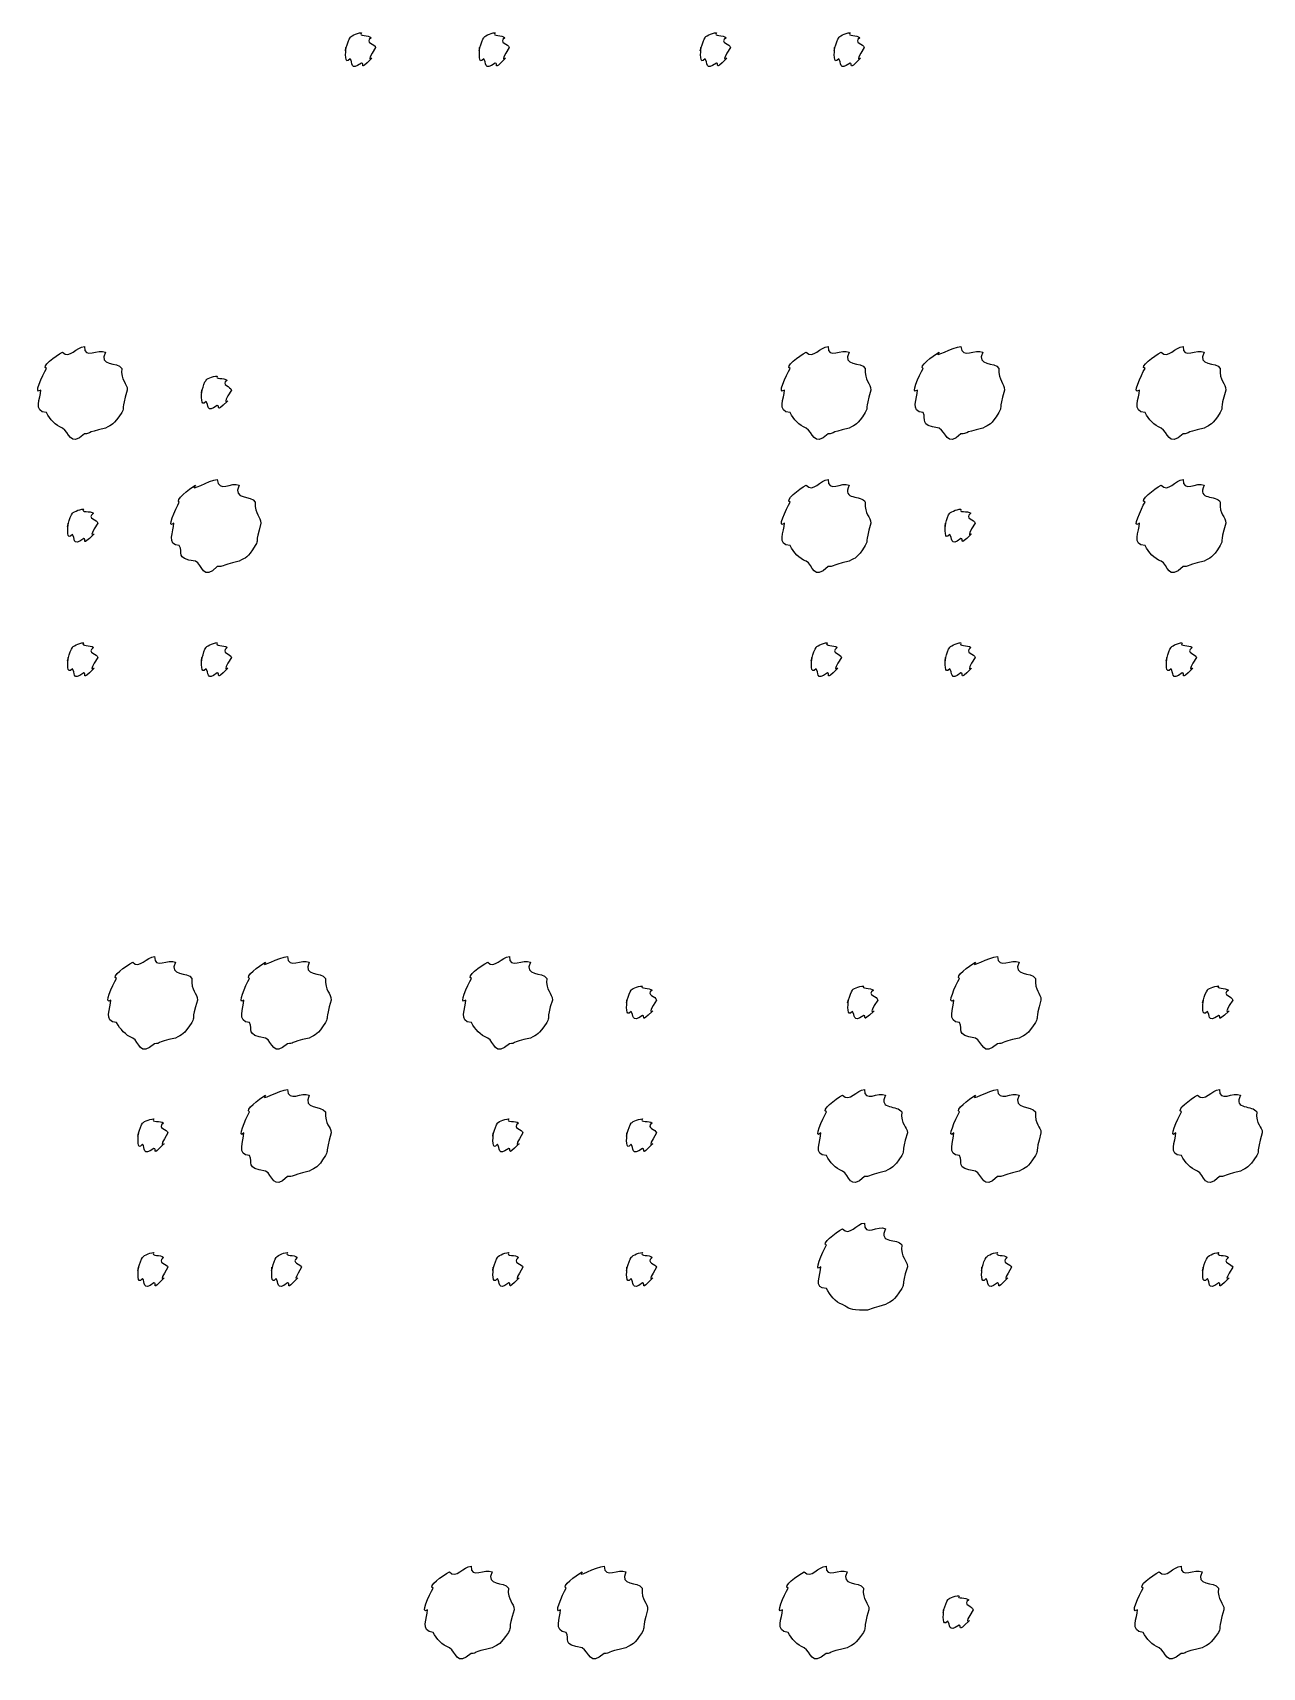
# Model space of a CAD drawing. Header units: millimetres. Extents: x 32 to 178, y 41 to 266.
# Drawn here: x 88.15 to 97.78, y 184.16 to 196.97 of the extents above; entities that cross this region are included whole.
import ezdxf

# ---------------------------------------------------------------- set-up
doc = ezdxf.new("R2010")
doc.units = ezdxf.units.MM
doc.layers.get('0').update_dxf_attribs({"linetype": 'CONTINUOUS'})

msp = doc.modelspace()

# ---------------------------------------------------------------- linework, layer by layer
at = {"color": 0}
for p, q in [((90.7232, 196.969), (90.7232, 196.969)), ((91.7706, 196.969), (91.7706, 196.969)), ((93.5055, 196.969), (93.5055, 196.969)), ((94.5526, 196.969), (94.5526, 196.969)), ((88.5515, 194.509), (88.5515, 194.509)), ((94.3804, 194.509), (94.3804, 194.509)), ((95.4222, 194.509), (95.4222, 194.509)), ((97.1628, 194.509), (97.1628, 194.509)), ((89.5932, 194.277), (89.5932, 194.277)), ((89.5932, 193.467), (89.5932, 193.467)), ((94.3804, 193.467), (94.3804, 193.467)), ((97.1628, 193.467), (97.1628, 193.467)), ((88.5458, 193.235), (88.5458, 193.235)), ((95.4222, 193.235), (95.4222, 193.235)), ((88.5458, 192.188), (88.5458, 192.188)), ((89.5932, 192.188), (89.5932, 192.188)), ((94.3751, 192.188), (94.3751, 192.188)), ((95.4222, 192.188), (95.4222, 192.188)), ((97.1571, 192.188), (97.1571, 192.188)), ((89.1011, 189.728), (89.1011, 189.728)), ((90.1428, 189.728), (90.1428, 189.728)), ((91.8834, 189.728), (91.8834, 189.728)), ((95.7076, 189.728), (95.7076, 189.728)), ((92.9252, 189.497), (92.9252, 189.497)), ((94.6602, 189.497), (94.6602, 189.497)), ((97.4425, 189.497), (97.4425, 189.497)), ((90.1428, 188.686), (90.1428, 188.686)), ((94.6658, 188.686), (94.6658, 188.686)), ((95.7076, 188.686), (95.7076, 188.686)), ((97.4478, 188.686), (97.4478, 188.686)), ((89.0958, 188.455), (89.0958, 188.455)), ((91.8778, 188.455), (91.8778, 188.455)), ((92.9252, 188.455), (92.9252, 188.455)), ((94.6658, 187.639), (94.6658, 187.639)), ((89.0958, 187.408), (89.0958, 187.408)), ((90.1428, 187.408), (90.1428, 187.408)), ((91.8778, 187.408), (91.8778, 187.408)), ((92.9252, 187.408), (92.9252, 187.408)), ((95.7076, 187.408), (95.7076, 187.408)), ((97.4425, 187.408), (97.4425, 187.408)), ((91.5829, 184.949), (91.5829, 184.949)), ((92.625, 184.949), (92.625, 184.949)), ((94.3652, 184.949), (94.3652, 184.949)), ((97.1476, 184.949), (97.1476, 184.949)), ((95.407, 184.718), (95.407, 184.718))]:
    msp.add_line(p, q, dxfattribs=at)
for points in [[(90.6018, 196.853), (90.5852, 196.77), (90.6127, 196.908), (90.635, 196.93)], [(90.635, 196.93), (90.6293, 196.935), (90.6861, 196.969), (90.7232, 196.969)], [(90.7232, 196.969), (90.6956, 196.935), (90.7782, 196.955), (90.8004, 196.93)], [(90.8004, 196.93), (90.7397, 196.887), (90.8332, 196.882), (90.8332, 196.853)], [(91.6492, 196.853), (91.6354, 196.77), (91.6601, 196.908), (91.6824, 196.93)], [(91.6824, 196.93), (91.6795, 196.935), (91.7332, 196.969), (91.7706, 196.969)], [(91.7706, 196.969), (91.7455, 196.935), (91.8256, 196.955), (91.8475, 196.93)], [(91.8475, 196.93), (91.7896, 196.887), (91.8806, 196.882), (91.8806, 196.853)], [(93.3842, 196.853), (93.3676, 196.77), (93.3951, 196.908), (93.4173, 196.93)], [(93.4173, 196.93), (93.4117, 196.935), (93.4681, 196.969), (93.5055, 196.969)], [(93.5055, 196.969), (93.478, 196.935), (93.5605, 196.955), (93.5824, 196.93)], [(93.5824, 196.93), (93.5221, 196.887), (93.6156, 196.882), (93.6156, 196.853)], [(94.4316, 196.853), (94.4178, 196.77), (94.4425, 196.908), (94.4644, 196.93)], [(94.4644, 196.93), (94.4619, 196.935), (94.5155, 196.969), (94.5526, 196.969)], [(94.5526, 196.969), (94.5279, 196.935), (94.6079, 196.955), (94.6298, 196.93)], [(94.6298, 196.93), (94.572, 196.887), (94.663, 196.882), (94.663, 196.853)], [(90.635, 196.765), (90.5852, 196.707), (90.6018, 196.82), (90.6018, 196.853)], [(90.8332, 196.853), (90.7397, 196.707), (90.8223, 196.789), (90.8004, 196.765)], [(91.6824, 196.765), (91.6354, 196.707), (91.6492, 196.82), (91.6492, 196.853)], [(91.8806, 196.853), (91.7896, 196.707), (91.8697, 196.789), (91.8475, 196.765)], [(93.4173, 196.765), (93.3676, 196.707), (93.3842, 196.82), (93.3842, 196.853)], [(93.6156, 196.853), (93.5221, 196.707), (93.6046, 196.789), (93.5824, 196.765)], [(94.4644, 196.765), (94.4178, 196.707), (94.4316, 196.82), (94.4316, 196.853)], [(94.663, 196.853), (94.572, 196.707), (94.652, 196.789), (94.6298, 196.765)], [(90.7232, 196.731), (90.6293, 196.66), (90.6568, 196.742), (90.635, 196.765)], [(90.8004, 196.765), (90.6956, 196.66), (90.7521, 196.731), (90.7232, 196.731)], [(91.7706, 196.731), (91.6795, 196.66), (91.7042, 196.742), (91.6824, 196.765)], [(91.8475, 196.765), (91.7455, 196.66), (91.7995, 196.731), (91.7706, 196.731)], [(93.5055, 196.731), (93.4117, 196.66), (93.4392, 196.742), (93.4173, 196.765)], [(93.5824, 196.765), (93.478, 196.66), (93.5344, 196.731), (93.5055, 196.731)], [(94.5526, 196.731), (94.4619, 196.66), (94.4866, 196.742), (94.4644, 196.765)], [(94.6298, 196.765), (94.5279, 196.66), (94.5815, 196.731), (94.5526, 196.731)], [(88.3804, 194.465), (88.4329, 194.407), (88.4922, 194.509), (88.5515, 194.509)], [(88.5515, 194.509), (88.5472, 194.407), (88.6615, 194.493), (88.7166, 194.465)], [(94.2097, 194.465), (94.2619, 194.407), (94.3211, 194.509), (94.3804, 194.509)], [(94.3804, 194.509), (94.3762, 194.407), (94.4908, 194.493), (94.5459, 194.465)], [(95.2514, 194.465), (95.1921, 194.407), (95.3629, 194.509), (95.4222, 194.509)], [(95.4222, 194.509), (95.4278, 194.407), (95.5379, 194.493), (95.5933, 194.465)], [(96.992, 194.465), (97.0442, 194.407), (97.1035, 194.509), (97.1628, 194.509)], [(97.1628, 194.509), (97.1585, 194.407), (97.2728, 194.493), (97.3282, 194.465)], [(88.2537, 194.338), (88.2054, 194.349), (88.3253, 194.434), (88.3804, 194.465)], [(88.7166, 194.465), (88.6576, 194.349), (88.8132, 194.393), (88.8436, 194.338)], [(94.0827, 194.338), (94.0347, 194.349), (94.1546, 194.434), (94.2097, 194.465)], [(94.5459, 194.465), (94.4866, 194.349), (94.6422, 194.393), (94.6725, 194.338)], [(95.1248, 194.338), (95.086, 194.349), (95.1989, 194.434), (95.2514, 194.465)], [(95.5933, 194.465), (95.5379, 194.349), (95.6896, 194.393), (95.7199, 194.338)], [(96.865, 194.338), (96.8167, 194.349), (96.9366, 194.434), (96.992, 194.465)], [(97.3282, 194.465), (97.2689, 194.349), (97.4245, 194.393), (97.4549, 194.338)], [(88.2096, 194.167), (88.1461, 194.12), (88.2234, 194.283), (88.2537, 194.338)], [(88.8436, 194.338), (88.834, 194.239), (88.8877, 194.225), (88.8877, 194.167)], [(89.4719, 194.167), (89.4581, 194.091), (89.4828, 194.222), (89.505, 194.244)], [(89.505, 194.244), (89.5022, 194.253), (89.5558, 194.277), (89.5932, 194.277)], [(89.5932, 194.277), (89.5685, 194.253), (89.6482, 194.266), (89.6705, 194.244)], [(89.6705, 194.244), (89.6126, 194.208), (89.7033, 194.196), (89.7033, 194.167)], [(94.0386, 194.167), (93.9754, 194.12), (94.0523, 194.283), (94.0827, 194.338)], [(94.6725, 194.338), (94.663, 194.239), (94.7166, 194.225), (94.7166, 194.167)], [(95.0807, 194.167), (95.0225, 194.12), (95.0944, 194.283), (95.1248, 194.338)], [(95.7199, 194.338), (95.7143, 194.239), (95.764, 194.225), (95.764, 194.167)], [(96.8209, 194.167), (96.7574, 194.12), (96.8347, 194.283), (96.865, 194.338)], [(97.4549, 194.338), (97.4453, 194.239), (97.499, 194.225), (97.499, 194.167)], [(88.2537, 193.991), (88.1461, 193.999), (88.2096, 194.104), (88.2096, 194.167)], [(88.8877, 194.167), (88.834, 193.999), (88.8725, 194.046), (88.8436, 193.991)], [(89.505, 194.079), (89.4581, 194.025), (89.4719, 194.13), (89.4719, 194.167)], [(89.7033, 194.167), (89.6126, 194.025), (89.6923, 194.101), (89.6705, 194.079)], [(94.0827, 193.991), (93.9754, 193.999), (94.0386, 194.104), (94.0386, 194.167)], [(94.7166, 194.167), (94.663, 193.999), (94.7014, 194.046), (94.6725, 193.991)], [(95.1248, 193.991), (95.0225, 193.999), (95.0807, 194.104), (95.0807, 194.167)], [(95.764, 194.167), (95.7143, 193.999), (95.7488, 194.046), (95.7199, 193.991)], [(96.865, 193.991), (96.7574, 193.999), (96.8209, 194.104), (96.8209, 194.167)], [(97.499, 194.167), (97.4453, 193.999), (97.4838, 194.046), (97.4549, 193.991)], [(88.3804, 193.869), (88.3225, 193.893), (88.2826, 193.938), (88.2537, 193.991)], [(88.8436, 193.991), (88.7748, 193.893), (88.7719, 193.898), (88.7166, 193.869)], [(89.5932, 194.046), (89.5022, 193.981), (89.5269, 194.057), (89.505, 194.079)], [(89.6705, 194.079), (89.5685, 193.981), (89.6221, 194.046), (89.5932, 194.046)], [(94.2097, 193.869), (94.1518, 193.893), (94.1116, 193.938), (94.0827, 193.991)], [(94.6725, 193.991), (94.6037, 193.893), (94.6009, 193.898), (94.5459, 193.869)], [(95.2514, 193.869), (95.086, 193.893), (95.1576, 193.938), (95.1248, 193.991)], [(95.7199, 193.991), (95.655, 193.893), (95.6483, 193.898), (95.5933, 193.869)], [(96.992, 193.869), (96.9338, 193.893), (96.8939, 193.938), (96.865, 193.991)], [(97.4549, 193.991), (97.3861, 193.893), (97.3832, 193.898), (97.3282, 193.869)], [(88.5515, 193.825), (88.4329, 193.716), (88.4357, 193.839), (88.3804, 193.869)], [(88.7166, 193.869), (88.5472, 193.833), (88.6065, 193.825), (88.5515, 193.825)], [(94.3804, 193.825), (94.2619, 193.716), (94.2647, 193.839), (94.2097, 193.869)], [(94.5459, 193.869), (94.3762, 193.833), (94.4354, 193.825), (94.3804, 193.825)], [(95.4222, 193.825), (95.3093, 193.716), (95.3064, 193.839), (95.2514, 193.869)], [(95.5933, 193.869), (95.4278, 193.833), (95.48, 193.825), (95.4222, 193.825)], [(97.1628, 193.825), (97.0442, 193.716), (97.047, 193.839), (96.992, 193.869)], [(97.3282, 193.869), (97.1585, 193.833), (97.2178, 193.825), (97.1628, 193.825)], [(89.4221, 193.423), (89.3632, 193.359), (89.5339, 193.467), (89.5932, 193.467)], [(89.5932, 193.467), (89.5985, 193.359), (89.7089, 193.452), (89.764, 193.423)], [(94.2097, 193.423), (94.2619, 193.359), (94.3211, 193.467), (94.3804, 193.467)], [(94.3804, 193.467), (94.3762, 193.359), (94.4908, 193.452), (94.5459, 193.423)], [(96.992, 193.423), (97.0442, 193.359), (97.1035, 193.467), (97.1628, 193.467)], [(97.1628, 193.467), (97.1585, 193.359), (97.2728, 193.452), (97.3282, 193.423)], [(89.2955, 193.29), (89.257, 193.301), (89.3699, 193.392), (89.4221, 193.423)], [(89.764, 193.423), (89.7089, 193.301), (89.8606, 193.348), (89.891, 193.29)], [(94.0827, 193.29), (94.0347, 193.301), (94.1546, 193.392), (94.2097, 193.423)], [(94.5459, 193.423), (94.4866, 193.301), (94.6422, 193.348), (94.6725, 193.29)], [(96.865, 193.29), (96.8167, 193.301), (96.9366, 193.392), (96.992, 193.423)], [(97.3282, 193.423), (97.2689, 193.301), (97.4245, 193.348), (97.4549, 193.29)], [(88.4576, 193.202), (88.452, 193.205), (88.5088, 193.235), (88.5458, 193.235)], [(88.5458, 193.235), (88.5183, 193.205), (88.6008, 193.225), (88.6231, 193.202)], [(89.2514, 193.125), (89.1935, 193.07), (89.2651, 193.235), (89.2955, 193.29)], [(89.891, 193.29), (89.8853, 193.187), (89.9351, 193.18), (89.9351, 193.125)], [(94.0386, 193.125), (93.9754, 193.07), (94.0523, 193.235), (94.0827, 193.29)], [(94.6725, 193.29), (94.663, 193.187), (94.7166, 193.18), (94.7166, 193.125)], [(95.334, 193.202), (95.3311, 193.205), (95.3851, 193.235), (95.4222, 193.235)], [(95.4222, 193.235), (95.3975, 193.205), (95.4775, 193.225), (95.4994, 193.202)], [(96.8209, 193.125), (96.7574, 193.07), (96.8347, 193.235), (96.865, 193.29)], [(97.4549, 193.29), (97.4453, 193.187), (97.499, 193.18), (97.499, 193.125)], [(88.4245, 193.125), (88.4079, 193.044), (88.4357, 193.18), (88.4576, 193.202)], [(88.4576, 193.037), (88.4079, 192.978), (88.4245, 193.088), (88.4245, 193.125)], [(88.6231, 193.202), (88.5624, 193.161), (88.6562, 193.154), (88.6562, 193.125)], [(88.6562, 193.125), (88.5624, 192.978), (88.6449, 193.059), (88.6231, 193.037)], [(89.2955, 192.949), (89.1935, 192.951), (89.2514, 193.062), (89.2514, 193.125)], [(89.9351, 193.125), (89.8853, 192.951), (89.9199, 193.004), (89.891, 192.949)], [(94.0827, 192.949), (93.9754, 192.951), (94.0386, 193.062), (94.0386, 193.125)], [(94.7166, 193.125), (94.663, 192.951), (94.7014, 193.004), (94.6725, 192.949)], [(95.3011, 193.125), (95.287, 193.044), (95.3121, 193.18), (95.334, 193.202)], [(95.334, 193.037), (95.287, 192.978), (95.3011, 193.088), (95.3011, 193.125)], [(95.4994, 193.202), (95.4416, 193.161), (95.5326, 193.154), (95.5326, 193.125)], [(95.5326, 193.125), (95.4416, 192.978), (95.5216, 193.059), (95.4994, 193.037)], [(96.865, 192.949), (96.7574, 192.951), (96.8209, 193.062), (96.8209, 193.125)], [(97.499, 193.125), (97.4453, 192.951), (97.4838, 193.004), (97.4549, 192.949)], [(88.5458, 193.004), (88.452, 192.933), (88.4798, 193.015), (88.4576, 193.037)], [(88.6231, 193.037), (88.5183, 192.933), (88.5747, 193.004), (88.5458, 193.004)], [(89.4221, 192.828), (89.257, 192.845), (89.3286, 192.896), (89.2955, 192.949)], [(89.891, 192.949), (89.826, 192.845), (89.819, 192.857), (89.764, 192.828)], [(94.2097, 192.828), (94.1518, 192.845), (94.1116, 192.896), (94.0827, 192.949)], [(94.6725, 192.949), (94.6037, 192.845), (94.6009, 192.857), (94.5459, 192.828)], [(95.4222, 193.004), (95.3311, 192.933), (95.3562, 193.015), (95.334, 193.037)], [(95.4994, 193.037), (95.3975, 192.933), (95.4511, 193.004), (95.4222, 193.004)], [(96.992, 192.828), (96.9338, 192.845), (96.8939, 192.896), (96.865, 192.949)], [(97.4549, 192.949), (97.3861, 192.845), (97.3832, 192.857), (97.3282, 192.828)], [(89.5932, 192.784), (89.4803, 192.669), (89.4775, 192.797), (89.4221, 192.828)], [(89.764, 192.828), (89.5985, 192.786), (89.6511, 192.784), (89.5932, 192.784)], [(94.3804, 192.784), (94.2619, 192.669), (94.2647, 192.797), (94.2097, 192.828)], [(94.5459, 192.828), (94.3762, 192.786), (94.4354, 192.784), (94.3804, 192.784)], [(97.1628, 192.784), (97.0442, 192.669), (97.047, 192.797), (96.992, 192.828)], [(97.3282, 192.828), (97.1585, 192.786), (97.2178, 192.784), (97.1628, 192.784)], [(88.4576, 192.15), (88.452, 192.155), (88.5088, 192.188), (88.5458, 192.188)], [(88.5458, 192.188), (88.5183, 192.155), (88.6008, 192.174), (88.6231, 192.15)], [(89.505, 192.15), (89.5022, 192.155), (89.5558, 192.188), (89.5932, 192.188)], [(89.5932, 192.188), (89.5685, 192.155), (89.6482, 192.174), (89.6705, 192.15)], [(94.2869, 192.15), (94.2813, 192.155), (94.3377, 192.188), (94.3751, 192.188)], [(94.3751, 192.188), (94.3472, 192.155), (94.4301, 192.174), (94.452, 192.15)], [(95.334, 192.15), (95.3311, 192.155), (95.3851, 192.188), (95.4222, 192.188)], [(95.4222, 192.188), (95.3975, 192.155), (95.4775, 192.174), (95.4994, 192.15)], [(97.0689, 192.15), (97.0636, 192.155), (97.1201, 192.188), (97.1571, 192.188)], [(97.1571, 192.188), (97.1296, 192.155), (97.2125, 192.174), (97.2344, 192.15)], [(88.4245, 192.072), (88.4079, 191.99), (88.4357, 192.127), (88.4576, 192.15)], [(88.4576, 191.984), (88.4079, 191.926), (88.4245, 192.039), (88.4245, 192.072)], [(88.6231, 192.15), (88.5624, 192.107), (88.6562, 192.101), (88.6562, 192.072)], [(88.6562, 192.072), (88.5624, 191.926), (88.6449, 192.009), (88.6231, 191.984)], [(89.4719, 192.072), (89.4581, 191.99), (89.4828, 192.127), (89.505, 192.15)], [(89.505, 191.984), (89.4581, 191.926), (89.4719, 192.039), (89.4719, 192.072)], [(89.6705, 192.15), (89.6126, 192.107), (89.7033, 192.101), (89.7033, 192.072)], [(89.7033, 192.072), (89.6126, 191.926), (89.6923, 192.009), (89.6705, 191.984)], [(94.2538, 192.072), (94.2372, 191.99), (94.2647, 192.127), (94.2869, 192.15)], [(94.2869, 191.984), (94.2372, 191.926), (94.2538, 192.039), (94.2538, 192.072)], [(94.452, 192.15), (94.3913, 192.107), (94.4852, 192.101), (94.4852, 192.072)], [(94.4852, 192.072), (94.3913, 191.926), (94.4742, 192.009), (94.452, 191.984)], [(95.3011, 192.072), (95.287, 191.99), (95.3121, 192.127), (95.334, 192.15)], [(95.334, 191.984), (95.287, 191.926), (95.3011, 192.039), (95.3011, 192.072)], [(95.4994, 192.15), (95.4416, 192.107), (95.5326, 192.101), (95.5326, 192.072)], [(95.5326, 192.072), (95.4416, 191.926), (95.5216, 192.009), (95.4994, 191.984)], [(97.0361, 192.072), (97.0195, 191.99), (97.047, 192.127), (97.0689, 192.15)], [(97.0689, 191.984), (97.0195, 191.926), (97.0361, 192.039), (97.0361, 192.072)], [(97.2344, 192.15), (97.1737, 192.107), (97.2675, 192.101), (97.2675, 192.072)], [(97.2675, 192.072), (97.1737, 191.926), (97.2566, 192.009), (97.2344, 191.984)], [(88.5458, 191.951), (88.452, 191.879), (88.4798, 191.962), (88.4576, 191.984)], [(88.6231, 191.984), (88.5183, 191.879), (88.5747, 191.951), (88.5458, 191.951)], [(89.5932, 191.951), (89.5022, 191.879), (89.5269, 191.962), (89.505, 191.984)], [(89.6705, 191.984), (89.5685, 191.879), (89.6221, 191.951), (89.5932, 191.951)], [(94.3751, 191.951), (94.2813, 191.879), (94.3088, 191.962), (94.2869, 191.984)], [(94.452, 191.984), (94.3472, 191.879), (94.404, 191.951), (94.3751, 191.951)], [(95.4222, 191.951), (95.3311, 191.879), (95.3562, 191.962), (95.334, 191.984)], [(95.4994, 191.984), (95.3975, 191.879), (95.4511, 191.951), (95.4222, 191.951)], [(97.1571, 191.951), (97.0636, 191.879), (97.0911, 191.962), (97.0689, 191.984)], [(97.2344, 191.984), (97.1296, 191.879), (97.186, 191.951), (97.1571, 191.951)], [(88.8037, 189.557), (88.7554, 189.568), (88.8753, 189.654), (88.9303, 189.684)], [(88.9303, 189.684), (88.9825, 189.626), (89.0418, 189.728), (89.1011, 189.728)], [(89.1011, 189.728), (89.0972, 189.626), (89.2115, 189.713), (89.2665, 189.684)], [(89.2665, 189.684), (89.2073, 189.568), (89.3632, 189.612), (89.3932, 189.557)], [(89.8454, 189.557), (89.8066, 189.568), (89.9199, 189.654), (89.9721, 189.684)], [(89.9721, 189.684), (89.9128, 189.626), (90.0836, 189.728), (90.1428, 189.728)], [(90.1428, 189.728), (90.1485, 189.626), (90.2589, 189.713), (90.3139, 189.684)], [(90.3139, 189.684), (90.2589, 189.568), (90.4102, 189.612), (90.4406, 189.557)], [(91.5857, 189.557), (91.5377, 189.568), (91.6573, 189.654), (91.7127, 189.684)], [(91.7127, 189.684), (91.7649, 189.626), (91.8242, 189.728), (91.8834, 189.728)], [(91.8834, 189.728), (91.8792, 189.626), (91.9939, 189.713), (92.0489, 189.684)], [(92.0489, 189.684), (91.9896, 189.568), (92.1452, 189.612), (92.1755, 189.557)], [(95.4098, 189.557), (95.3714, 189.568), (95.4842, 189.654), (95.5368, 189.684)], [(95.5368, 189.684), (95.4775, 189.626), (95.6483, 189.728), (95.7076, 189.728)], [(95.7076, 189.728), (95.7132, 189.626), (95.8233, 189.713), (95.8783, 189.684)], [(95.8783, 189.684), (95.8233, 189.568), (95.975, 189.612), (96.0053, 189.557)], [(88.7596, 189.387), (88.6961, 189.34), (88.7734, 189.502), (88.8037, 189.557)], [(89.3932, 189.557), (89.3837, 189.458), (89.4373, 189.444), (89.4373, 189.387)], [(89.8013, 189.387), (89.7435, 189.34), (89.8151, 189.502), (89.8454, 189.557)], [(90.4406, 189.557), (90.4353, 189.458), (90.4847, 189.444), (90.4847, 189.387)], [(91.5416, 189.387), (91.4784, 189.34), (91.5554, 189.502), (91.5857, 189.557)], [(92.1755, 189.557), (92.166, 189.458), (92.2196, 189.444), (92.2196, 189.387)], [(92.837, 189.464), (92.8342, 189.472), (92.8882, 189.497), (92.9252, 189.497)], [(92.9252, 189.497), (92.9005, 189.472), (92.9802, 189.486), (93.0025, 189.464)], [(94.572, 189.464), (94.5667, 189.472), (94.6231, 189.497), (94.6602, 189.497)], [(94.6602, 189.497), (94.6326, 189.472), (94.7152, 189.486), (94.7374, 189.464)], [(95.3657, 189.387), (95.3079, 189.34), (95.3795, 189.502), (95.4098, 189.557)], [(96.0053, 189.557), (95.9997, 189.458), (96.0494, 189.444), (96.0494, 189.387)], [(97.3543, 189.464), (97.3487, 189.472), (97.4051, 189.497), (97.4425, 189.497)], [(97.4425, 189.497), (97.415, 189.472), (97.4975, 189.486), (97.5198, 189.464)], [(88.8037, 189.21), (88.6961, 189.218), (88.7596, 189.323), (88.7596, 189.387)], [(89.4373, 189.387), (89.3837, 189.218), (89.4221, 189.265), (89.3932, 189.21)], [(89.8454, 189.21), (89.7435, 189.218), (89.8013, 189.323), (89.8013, 189.387)], [(90.4847, 189.387), (90.4353, 189.218), (90.4695, 189.265), (90.4406, 189.21)], [(91.5857, 189.21), (91.4784, 189.218), (91.5416, 189.323), (91.5416, 189.387)], [(92.2196, 189.387), (92.166, 189.218), (92.2045, 189.265), (92.1755, 189.21)], [(92.8038, 189.387), (92.7901, 189.311), (92.8151, 189.442), (92.837, 189.464)], [(92.837, 189.298), (92.7901, 189.244), (92.8038, 189.349), (92.8038, 189.387)], [(93.0025, 189.464), (92.9446, 189.428), (93.0356, 189.416), (93.0356, 189.387)], [(93.0356, 189.387), (92.9446, 189.244), (93.0243, 189.32), (93.0025, 189.298)], [(94.5388, 189.387), (94.5226, 189.311), (94.5501, 189.442), (94.572, 189.464)], [(94.572, 189.298), (94.5226, 189.244), (94.5388, 189.349), (94.5388, 189.387)], [(94.7374, 189.464), (94.6767, 189.428), (94.7706, 189.416), (94.7706, 189.387)], [(94.7706, 189.387), (94.6767, 189.244), (94.7593, 189.32), (94.7374, 189.298)], [(95.4098, 189.21), (95.3079, 189.218), (95.3657, 189.323), (95.3657, 189.387)], [(96.0494, 189.387), (95.9997, 189.218), (96.0342, 189.265), (96.0053, 189.21)], [(97.3212, 189.387), (97.3046, 189.311), (97.3321, 189.442), (97.3543, 189.464)], [(97.3543, 189.298), (97.3046, 189.244), (97.3212, 189.349), (97.3212, 189.387)], [(97.5198, 189.464), (97.4591, 189.428), (97.5526, 189.416), (97.5526, 189.387)], [(97.5526, 189.387), (97.4591, 189.244), (97.5416, 189.32), (97.5198, 189.298)], [(92.9252, 189.265), (92.8342, 189.2), (92.8592, 189.276), (92.837, 189.298)], [(93.0025, 189.298), (92.9005, 189.2), (92.9541, 189.265), (92.9252, 189.265)], [(94.6602, 189.265), (94.5667, 189.2), (94.5942, 189.276), (94.572, 189.298)], [(94.7374, 189.298), (94.6326, 189.2), (94.6891, 189.265), (94.6602, 189.265)], [(97.4425, 189.265), (97.3487, 189.2), (97.3762, 189.276), (97.3543, 189.298)], [(97.5198, 189.298), (97.415, 189.2), (97.4714, 189.265), (97.4425, 189.265)], [(88.9303, 189.089), (88.8725, 189.112), (88.8326, 189.158), (88.8037, 189.21)], [(89.3932, 189.21), (89.3244, 189.112), (89.3216, 189.118), (89.2665, 189.089)], [(89.9721, 189.089), (89.8066, 189.112), (89.8783, 189.158), (89.8454, 189.21)], [(90.4406, 189.21), (90.376, 189.112), (90.369, 189.118), (90.3139, 189.089)], [(91.7127, 189.089), (91.6548, 189.112), (91.6146, 189.158), (91.5857, 189.21)], [(92.1755, 189.21), (92.1067, 189.112), (92.1039, 189.118), (92.0489, 189.089)], [(95.5368, 189.089), (95.3714, 189.112), (95.443, 189.158), (95.4098, 189.21)], [(96.0053, 189.21), (95.9404, 189.112), (95.9337, 189.118), (95.8783, 189.089)], [(89.1011, 189.045), (88.9825, 188.936), (88.9854, 189.059), (88.9303, 189.089)], [(89.2665, 189.089), (89.0972, 189.053), (89.1565, 189.045), (89.1011, 189.045)], [(90.1428, 189.045), (90.0299, 188.936), (90.0271, 189.059), (89.9721, 189.089)], [(90.3139, 189.089), (90.1485, 189.053), (90.201, 189.045), (90.1428, 189.045)], [(91.8834, 189.045), (91.7649, 188.936), (91.7677, 189.059), (91.7127, 189.089)], [(92.0489, 189.089), (91.8792, 189.053), (91.9385, 189.045), (91.8834, 189.045)], [(95.7076, 189.045), (95.5947, 188.936), (95.5918, 189.059), (95.5368, 189.089)], [(95.8783, 189.089), (95.7132, 189.053), (95.7654, 189.045), (95.7076, 189.045)], [(89.8454, 188.51), (89.8066, 188.521), (89.9199, 188.612), (89.9721, 188.642)], [(89.9721, 188.642), (89.9128, 188.579), (90.0836, 188.686), (90.1428, 188.686)], [(90.1428, 188.686), (90.1485, 188.579), (90.2589, 188.671), (90.3139, 188.642)], [(90.3139, 188.642), (90.2589, 188.521), (90.4102, 188.568), (90.4406, 188.51)], [(94.3681, 188.51), (94.3197, 188.521), (94.4397, 188.612), (94.4947, 188.642)], [(94.4947, 188.642), (94.5473, 188.579), (94.6065, 188.686), (94.6658, 188.686)], [(94.6658, 188.686), (94.6616, 188.579), (94.7759, 188.671), (94.8312, 188.642)], [(94.8312, 188.642), (94.772, 188.521), (94.9276, 188.568), (94.9579, 188.51)], [(95.4098, 188.51), (95.3714, 188.521), (95.4842, 188.612), (95.5368, 188.642)], [(95.5368, 188.642), (95.4775, 188.579), (95.6483, 188.686), (95.7076, 188.686)], [(95.7076, 188.686), (95.7132, 188.579), (95.8233, 188.671), (95.8783, 188.642)], [(95.8783, 188.642), (95.8233, 188.521), (95.975, 188.568), (96.0053, 188.51)], [(97.1504, 188.51), (97.1021, 188.521), (97.222, 188.612), (97.2771, 188.642)], [(97.2771, 188.642), (97.3296, 188.579), (97.3889, 188.686), (97.4478, 188.686)], [(97.4478, 188.686), (97.4439, 188.579), (97.5582, 188.671), (97.6133, 188.642)], [(97.6133, 188.642), (97.554, 188.521), (97.7099, 188.568), (97.7403, 188.51)], [(89.8013, 188.345), (89.7435, 188.289), (89.8151, 188.455), (89.8454, 188.51)], [(90.4406, 188.51), (90.4353, 188.407), (90.4847, 188.4), (90.4847, 188.345)], [(94.324, 188.345), (94.2605, 188.289), (94.3377, 188.455), (94.3681, 188.51)], [(94.9579, 188.51), (94.9484, 188.407), (95.002, 188.4), (95.002, 188.345)], [(95.3657, 188.345), (95.3079, 188.289), (95.3795, 188.455), (95.4098, 188.51)], [(96.0053, 188.51), (95.9997, 188.407), (96.0494, 188.4), (96.0494, 188.345)], [(97.1063, 188.345), (97.0428, 188.289), (97.1201, 188.455), (97.1504, 188.51)], [(97.7403, 188.51), (97.7304, 188.407), (97.7844, 188.4), (97.7844, 188.345)], [(88.9744, 188.345), (88.9579, 188.263), (88.9854, 188.4), (89.0076, 188.422)], [(89.0076, 188.257), (88.9579, 188.197), (88.9744, 188.307), (88.9744, 188.345)], [(89.0076, 188.422), (89.002, 188.425), (89.0584, 188.455), (89.0958, 188.455)], [(89.0958, 188.455), (89.0683, 188.425), (89.1508, 188.444), (89.1727, 188.422)], [(89.1727, 188.422), (89.1124, 188.381), (89.2059, 188.374), (89.2059, 188.345)], [(89.2059, 188.345), (89.1124, 188.197), (89.1949, 188.279), (89.1727, 188.257)], [(89.8454, 188.168), (89.7435, 188.171), (89.8013, 188.281), (89.8013, 188.345)], [(90.4847, 188.345), (90.4353, 188.171), (90.4695, 188.224), (90.4406, 188.168)], [(91.7568, 188.345), (91.7402, 188.263), (91.7677, 188.4), (91.7896, 188.422)], [(91.7896, 188.257), (91.7402, 188.197), (91.7568, 188.307), (91.7568, 188.345)], [(91.7896, 188.422), (91.7843, 188.425), (91.8408, 188.455), (91.8778, 188.455)], [(91.8778, 188.455), (91.8503, 188.425), (91.9332, 188.444), (91.9551, 188.422)], [(91.9551, 188.422), (91.8944, 188.381), (91.9882, 188.374), (91.9882, 188.345)], [(91.9882, 188.345), (91.8944, 188.197), (91.9773, 188.279), (91.9551, 188.257)], [(92.8038, 188.345), (92.7901, 188.263), (92.8151, 188.4), (92.837, 188.422)], [(92.837, 188.257), (92.7901, 188.197), (92.8038, 188.307), (92.8038, 188.345)], [(92.837, 188.422), (92.8342, 188.425), (92.8882, 188.455), (92.9252, 188.455)], [(92.9252, 188.455), (92.9005, 188.425), (92.9802, 188.444), (93.0025, 188.422)], [(93.0025, 188.422), (92.9446, 188.381), (93.0356, 188.374), (93.0356, 188.345)], [(93.0356, 188.345), (92.9446, 188.197), (93.0243, 188.279), (93.0025, 188.257)], [(94.3681, 188.168), (94.2605, 188.171), (94.324, 188.281), (94.324, 188.345)], [(95.002, 188.345), (94.9484, 188.171), (94.9868, 188.224), (94.9579, 188.168)], [(95.4098, 188.168), (95.3079, 188.171), (95.3657, 188.281), (95.3657, 188.345)], [(96.0494, 188.345), (95.9997, 188.171), (96.0342, 188.224), (96.0053, 188.168)], [(97.1504, 188.168), (97.0428, 188.171), (97.1063, 188.281), (97.1063, 188.345)], [(97.7844, 188.345), (97.7304, 188.171), (97.7692, 188.224), (97.7403, 188.168)], [(89.0958, 188.224), (89.002, 188.153), (89.0295, 188.234), (89.0076, 188.257)], [(89.1727, 188.257), (89.0683, 188.153), (89.1247, 188.224), (89.0958, 188.224)], [(91.8778, 188.224), (91.7843, 188.153), (91.8118, 188.234), (91.7896, 188.257)], [(91.9551, 188.257), (91.8503, 188.153), (91.9067, 188.224), (91.8778, 188.224)], [(92.9252, 188.224), (92.8342, 188.153), (92.8592, 188.234), (92.837, 188.257)], [(93.0025, 188.257), (92.9005, 188.153), (92.9541, 188.224), (92.9252, 188.224)], [(89.9721, 188.047), (89.8066, 188.065), (89.8783, 188.116), (89.8454, 188.168)], [(90.4406, 188.168), (90.376, 188.065), (90.369, 188.076), (90.3139, 188.047)], [(94.4947, 188.047), (94.4369, 188.065), (94.397, 188.116), (94.3681, 188.168)], [(94.9579, 188.168), (94.8891, 188.065), (94.8863, 188.076), (94.8312, 188.047)], [(95.5368, 188.047), (95.3714, 188.065), (95.443, 188.116), (95.4098, 188.168)], [(96.0053, 188.168), (95.9404, 188.065), (95.9337, 188.076), (95.8783, 188.047)], [(97.2771, 188.047), (97.2192, 188.065), (97.1793, 188.116), (97.1504, 188.168)], [(97.7403, 188.168), (97.6711, 188.065), (97.6683, 188.076), (97.6133, 188.047)], [(90.1428, 188.003), (90.0299, 187.889), (90.0271, 188.017), (89.9721, 188.047)], [(90.3139, 188.047), (90.1485, 188.006), (90.201, 188.003), (90.1428, 188.003)], [(94.6658, 188.003), (94.5473, 187.889), (94.5501, 188.017), (94.4947, 188.047)], [(94.8312, 188.047), (94.6616, 188.006), (94.7208, 188.003), (94.6658, 188.003)], [(95.7076, 188.003), (95.5947, 187.889), (95.5918, 188.017), (95.5368, 188.047)], [(95.8783, 188.047), (95.7132, 188.006), (95.7654, 188.003), (95.7076, 188.003)], [(97.4478, 188.003), (97.3296, 187.889), (97.3321, 188.017), (97.2771, 188.047)], [(97.6133, 188.047), (97.4439, 188.006), (97.5032, 188.003), (97.4478, 188.003)], [(94.3681, 187.468), (94.3197, 187.47), (94.4397, 187.565), (94.4947, 187.595)], [(94.4947, 187.595), (94.5473, 187.529), (94.6065, 187.639), (94.6658, 187.639)], [(94.6658, 187.639), (94.6616, 187.529), (94.7759, 187.624), (94.8312, 187.595)], [(94.8312, 187.595), (94.772, 187.47), (94.9276, 187.524), (94.9579, 187.468)], [(94.324, 187.297), (94.2605, 187.242), (94.3377, 187.413), (94.3681, 187.468)], [(94.9579, 187.468), (94.9484, 187.36), (95.002, 187.355), (95.002, 187.297)], [(88.9744, 187.292), (88.9579, 187.209), (88.9854, 187.347), (89.0076, 187.369)], [(89.0076, 187.369), (89.002, 187.375), (89.0584, 187.408), (89.0958, 187.408)], [(89.0958, 187.408), (89.0683, 187.375), (89.1508, 187.394), (89.1727, 187.369)], [(89.1727, 187.369), (89.1124, 187.326), (89.2059, 187.321), (89.2059, 187.292)], [(90.0218, 187.292), (90.0081, 187.209), (90.0328, 187.347), (90.0546, 187.369)], [(90.0546, 187.369), (90.0522, 187.375), (90.1058, 187.408), (90.1428, 187.408)], [(90.1428, 187.408), (90.1181, 187.375), (90.1982, 187.394), (90.2201, 187.369)], [(90.2201, 187.369), (90.1622, 187.326), (90.2533, 187.321), (90.2533, 187.292)], [(91.7568, 187.292), (91.7402, 187.209), (91.7677, 187.347), (91.7896, 187.369)], [(91.7896, 187.369), (91.7843, 187.375), (91.8408, 187.408), (91.8778, 187.408)], [(91.8778, 187.408), (91.8503, 187.375), (91.9332, 187.394), (91.9551, 187.369)], [(91.9551, 187.369), (91.8944, 187.326), (91.9882, 187.321), (91.9882, 187.292)], [(92.8038, 187.292), (92.7901, 187.209), (92.8151, 187.347), (92.837, 187.369)], [(92.837, 187.369), (92.8342, 187.375), (92.8882, 187.408), (92.9252, 187.408)], [(92.9252, 187.408), (92.9005, 187.375), (92.9802, 187.394), (93.0025, 187.369)], [(93.0025, 187.369), (92.9446, 187.326), (93.0356, 187.321), (93.0356, 187.292)], [(95.5862, 187.292), (95.5724, 187.209), (95.5971, 187.347), (95.6194, 187.369)], [(95.6194, 187.369), (95.6165, 187.375), (95.6702, 187.408), (95.7076, 187.408)], [(95.7076, 187.408), (95.6829, 187.375), (95.7626, 187.394), (95.7848, 187.369)], [(95.7848, 187.369), (95.727, 187.326), (95.8176, 187.321), (95.8176, 187.292)], [(97.3212, 187.292), (97.3046, 187.209), (97.3321, 187.347), (97.3543, 187.369)], [(97.3543, 187.369), (97.3487, 187.375), (97.4051, 187.408), (97.4425, 187.408)], [(97.4425, 187.408), (97.415, 187.375), (97.4975, 187.394), (97.5198, 187.369)], [(97.5198, 187.369), (97.4591, 187.326), (97.5526, 187.321), (97.5526, 187.292)], [(89.0076, 187.204), (88.9579, 187.146), (88.9744, 187.259), (88.9744, 187.292)], [(89.0958, 187.171), (89.002, 187.099), (89.0295, 187.182), (89.0076, 187.204)], [(89.1727, 187.204), (89.0683, 187.099), (89.1247, 187.171), (89.0958, 187.171)], [(89.2059, 187.292), (89.1124, 187.146), (89.1949, 187.229), (89.1727, 187.204)], [(90.0546, 187.204), (90.0081, 187.146), (90.0218, 187.259), (90.0218, 187.292)], [(90.1428, 187.171), (90.0522, 187.099), (90.0769, 187.182), (90.0546, 187.204)], [(90.2201, 187.204), (90.1181, 187.099), (90.1718, 187.171), (90.1428, 187.171)], [(90.2533, 187.292), (90.1622, 187.146), (90.2423, 187.229), (90.2201, 187.204)], [(91.7896, 187.204), (91.7402, 187.146), (91.7568, 187.259), (91.7568, 187.292)], [(91.8778, 187.171), (91.7843, 187.099), (91.8118, 187.182), (91.7896, 187.204)], [(91.9551, 187.204), (91.8503, 187.099), (91.9067, 187.171), (91.8778, 187.171)], [(91.9882, 187.292), (91.8944, 187.146), (91.9773, 187.229), (91.9551, 187.204)], [(92.837, 187.204), (92.7901, 187.146), (92.8038, 187.259), (92.8038, 187.292)], [(92.9252, 187.171), (92.8342, 187.099), (92.8592, 187.182), (92.837, 187.204)], [(93.0025, 187.204), (92.9005, 187.099), (92.9541, 187.171), (92.9252, 187.171)], [(93.0356, 187.292), (92.9446, 187.146), (93.0243, 187.229), (93.0025, 187.204)], [(94.3681, 187.127), (94.2605, 187.121), (94.324, 187.234), (94.324, 187.297)], [(95.002, 187.297), (94.9484, 187.121), (94.9868, 187.178), (94.9579, 187.127)], [(95.6194, 187.204), (95.5724, 187.146), (95.5862, 187.259), (95.5862, 187.292)], [(95.7076, 187.171), (95.6165, 187.099), (95.6412, 187.182), (95.6194, 187.204)], [(95.7848, 187.204), (95.6829, 187.099), (95.7365, 187.171), (95.7076, 187.171)], [(95.8176, 187.292), (95.727, 187.146), (95.8067, 187.229), (95.7848, 187.204)], [(97.3543, 187.204), (97.3046, 187.146), (97.3212, 187.259), (97.3212, 187.292)], [(97.4425, 187.171), (97.3487, 187.099), (97.3762, 187.182), (97.3543, 187.204)], [(97.5198, 187.204), (97.415, 187.099), (97.4714, 187.171), (97.4425, 187.171)], [(97.5526, 187.292), (97.4591, 187.146), (97.5416, 187.229), (97.5198, 187.204)], [(94.4947, 187), (94.4369, 187.018), (94.397, 187.074), (94.3681, 187.127)], [(94.9579, 187.127), (94.8891, 187.018), (94.8863, 187.033), (94.8312, 187)], [(94.6658, 186.956), (94.5473, 186.956), (94.5501, 186.969), (94.4947, 187)], [(94.8312, 187), (94.6616, 186.956), (94.7208, 186.956), (94.6658, 186.956)], [(91.2855, 184.778), (91.2372, 184.79), (91.3571, 184.875), (91.4121, 184.905)], [(91.4121, 184.905), (91.4647, 184.847), (91.524, 184.949), (91.5829, 184.949)], [(91.5829, 184.949), (91.579, 184.847), (91.6933, 184.934), (91.7483, 184.905)], [(91.7483, 184.905), (91.6891, 184.79), (91.845, 184.834), (91.8753, 184.778)], [(92.3272, 184.778), (92.2884, 184.79), (92.4017, 184.875), (92.4539, 184.905)], [(92.4539, 184.905), (92.3946, 184.847), (92.5657, 184.949), (92.625, 184.949)], [(92.625, 184.949), (92.6303, 184.847), (92.7407, 184.934), (92.7957, 184.905)], [(92.7957, 184.905), (92.7407, 184.79), (92.892, 184.834), (92.9224, 184.778)], [(94.0675, 184.778), (94.0195, 184.79), (94.1395, 184.875), (94.1945, 184.905)], [(94.1945, 184.905), (94.2467, 184.847), (94.306, 184.949), (94.3652, 184.949)], [(94.3652, 184.949), (94.361, 184.847), (94.4757, 184.934), (94.5307, 184.905)], [(94.5307, 184.905), (94.4714, 184.79), (94.627, 184.834), (94.6573, 184.778)], [(96.8498, 184.778), (96.8015, 184.79), (96.9215, 184.875), (96.9768, 184.905)], [(96.9768, 184.905), (97.0291, 184.847), (97.0883, 184.949), (97.1476, 184.949)], [(97.1476, 184.949), (97.1434, 184.847), (97.2577, 184.934), (97.313, 184.905)], [(97.313, 184.905), (97.2538, 184.79), (97.4094, 184.834), (97.4397, 184.778)], [(91.2414, 184.608), (91.1779, 184.561), (91.2551, 184.723), (91.2855, 184.778)], [(91.8753, 184.778), (91.8655, 184.679), (91.9194, 184.665), (91.9194, 184.608)], [(92.2831, 184.608), (92.2253, 184.561), (92.2969, 184.723), (92.3272, 184.778)], [(92.9224, 184.778), (92.9171, 184.679), (92.9665, 184.665), (92.9665, 184.608)], [(94.0234, 184.608), (93.9602, 184.561), (94.0375, 184.723), (94.0675, 184.778)], [(94.6573, 184.778), (94.6478, 184.679), (94.7014, 184.665), (94.7014, 184.608)], [(96.8058, 184.608), (96.7423, 184.561), (96.8195, 184.723), (96.8498, 184.778)], [(97.4397, 184.778), (97.4302, 184.679), (97.4838, 184.665), (97.4838, 184.608)], [(95.286, 184.608), (95.2722, 184.532), (95.2969, 184.663), (95.3188, 184.685)], [(95.3188, 184.685), (95.3163, 184.693), (95.3699, 184.718), (95.407, 184.718)], [(95.407, 184.718), (95.3823, 184.693), (95.4624, 184.707), (95.4842, 184.685)], [(95.4842, 184.685), (95.4264, 184.649), (95.5174, 184.636), (95.5174, 184.608)], [(91.2855, 184.431), (91.1779, 184.439), (91.2414, 184.544), (91.2414, 184.608)], [(91.9194, 184.608), (91.8655, 184.439), (91.9043, 184.486), (91.8753, 184.431)], [(92.3272, 184.431), (92.2253, 184.439), (92.2831, 184.544), (92.2831, 184.608)], [(92.9665, 184.608), (92.9171, 184.439), (92.9513, 184.486), (92.9224, 184.431)], [(94.0675, 184.431), (93.9602, 184.439), (94.0234, 184.544), (94.0234, 184.608)], [(94.7014, 184.608), (94.6478, 184.439), (94.6863, 184.486), (94.6573, 184.431)], [(95.3188, 184.519), (95.2722, 184.466), (95.286, 184.57), (95.286, 184.608)], [(95.407, 184.486), (95.3163, 184.422), (95.341, 184.497), (95.3188, 184.519)], [(95.4842, 184.519), (95.3823, 184.422), (95.4359, 184.486), (95.407, 184.486)], [(95.5174, 184.608), (95.4264, 184.466), (95.5065, 184.541), (95.4842, 184.519)], [(96.8498, 184.431), (96.7423, 184.439), (96.8058, 184.544), (96.8058, 184.608)], [(97.4838, 184.608), (97.4302, 184.439), (97.4686, 184.486), (97.4397, 184.431)], [(91.4121, 184.31), (91.3543, 184.333), (91.3144, 184.379), (91.2855, 184.431)], [(91.8753, 184.431), (91.8062, 184.333), (91.8034, 184.339), (91.7483, 184.31)], [(92.4539, 184.31), (92.2884, 184.333), (92.3604, 184.379), (92.3272, 184.431)], [(92.9224, 184.431), (92.8578, 184.333), (92.8508, 184.339), (92.7957, 184.31)], [(94.1945, 184.31), (94.1366, 184.333), (94.0964, 184.379), (94.0675, 184.431)], [(94.6573, 184.431), (94.5885, 184.333), (94.5857, 184.339), (94.5307, 184.31)], [(96.9768, 184.31), (96.9186, 184.333), (96.8788, 184.379), (96.8498, 184.431)], [(97.4397, 184.431), (97.3709, 184.333), (97.3681, 184.339), (97.313, 184.31)], [(91.5829, 184.266), (91.4647, 184.157), (91.4672, 184.279), (91.4121, 184.31)], [(91.7483, 184.31), (91.579, 184.274), (91.6383, 184.266), (91.5829, 184.266)], [(92.625, 184.266), (92.5117, 184.157), (92.5089, 184.279), (92.4539, 184.31)], [(92.7957, 184.31), (92.6303, 184.274), (92.6828, 184.266), (92.625, 184.266)], [(94.3652, 184.266), (94.2467, 184.157), (94.2495, 184.279), (94.1945, 184.31)], [(94.5307, 184.31), (94.361, 184.274), (94.4203, 184.266), (94.3652, 184.266)], [(97.1476, 184.266), (97.0291, 184.157), (97.0319, 184.279), (96.9768, 184.31)], [(97.313, 184.31), (97.1434, 184.274), (97.2026, 184.266), (97.1476, 184.266)]]:
    msp.add_open_spline(points, degree=3, dxfattribs=at)

doc.saveas('drawing.dxf')
